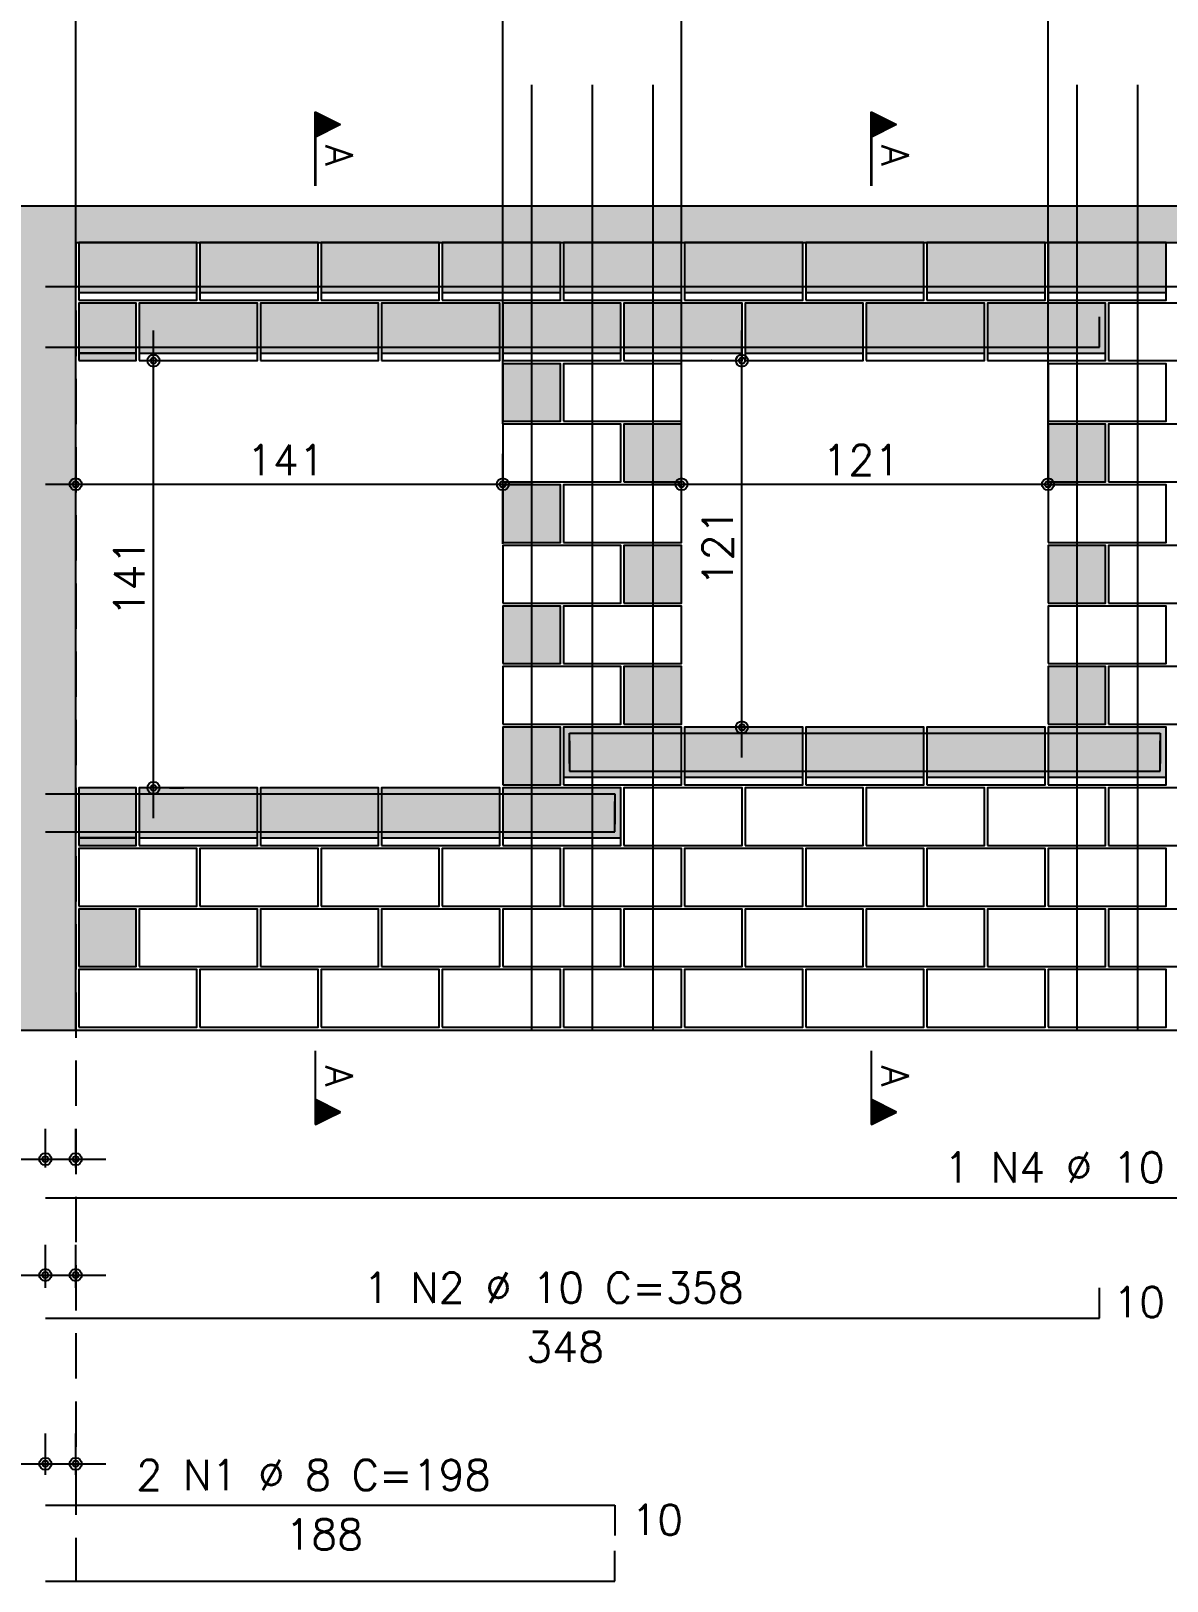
# Model space of a CAD drawing. Extents: x -3 to 120, y -1 to 61.
# Drawn here: x 5.64 to 13.14, y 44.32 to 54.55 of the extents above; entities that cross this region are included whole.
import ezdxf

# ---------------------------------------------------------------- set-up
doc = ezdxf.new("R2010")
doc.units = 0
doc.header["$MEASUREMENT"] = 0
doc.linetypes.add('ESTILO_TQS_0001', pattern=[0.45, 0.3, -0.15])
for name, color, linetype in [('PENA_01', 1, 'CONTINUOUS'), ('PENA_02', 2, 'CONTINUOUS'), ('PENA_03', 3, 'CONTINUOUS'), ('PENA_05', 5, 'CONTINUOUS'), ('PENA_09', 254, 'CONTINUOUS'), ('PENA_11', 252, 'CONTINUOUS'), ('PENA_23', 50, 'CONTINUOUS')]:
    doc.layers.add(name, color=color, linetype=linetype)
doc.styles.get("Standard").update_dxf_attribs({"font": 'ROMANS.SHX'})

msp = doc.modelspace()

# ---------------------------------------------------------------- linework, layer by layer
at = {"layer": 'PENA_01', "linetype": 'Continuous'}
for p, q in [((5.93, 51.962), (5.93, 55.684)), ((8.75, 51.962), (8.75, 55.684)), ((9.93, 51.568), (9.93, 55.699)), ((12.35, 51.568), (12.35, 55.699)), ((5.95, 52.828), (6.73, 52.828)), ((6.75, 52.828), (7.53, 52.828)), ((7.55, 52.828), (8.33, 52.828)), ((8.35, 52.828), (9.13, 52.828)), ((9.15, 52.828), (9.93, 52.828)), ((9.95, 52.828), (10.73, 52.828)), ((10.75, 52.828), (11.53, 52.828)), ((11.55, 52.828), (12.33, 52.828)), ((12.35, 52.828), (13.13, 52.828)), ((6.444, 49.358), (6.444, 52.578)), ((10.329, 49.758), (10.329, 52.578)), ((5.95, 52.428), (6.33, 52.428)), ((6.35, 52.428), (7.13, 52.428)), ((7.15, 52.428), (7.93, 52.428)), ((7.95, 52.428), (8.73, 52.428)), ((8.75, 52.428), (9.53, 52.428)), ((9.55, 52.428), (10.33, 52.428)), ((10.35, 52.428), (11.13, 52.428)), ((11.15, 52.428), (11.93, 52.428)), ((11.95, 52.428), (12.73, 52.428)), ((6.55, 52.378), (6.644, 52.378)), ((10.13, 52.378), (10.129, 52.378)), ((5.93, 51.164), (5.93, 51.762)), ((8.75, 51.168), (8.75, 51.762)), ((9.93, 51.568), (9.93, 51.762)), ((12.35, 51.568), (12.35, 51.762)), ((5.73, 51.562), (8.95, 51.562)), ((9.73, 51.562), (12.55, 51.562)), ((10.14, 49.958), (10.129, 49.958)), ((9.15, 49.628), (9.93, 49.628)), ((9.95, 49.628), (10.73, 49.628)), ((10.75, 49.628), (11.53, 49.628)), ((11.55, 49.628), (12.33, 49.628)), ((12.35, 49.628), (13.13, 49.628)), ((6.55, 49.558), (6.644, 49.558)), ((5.95, 49.228), (6.33, 49.228)), ((6.35, 49.228), (7.13, 49.228)), ((7.15, 49.228), (7.93, 49.228)), ((7.95, 49.228), (8.73, 49.228)), ((8.75, 49.228), (9.53, 49.228)), ((5.73, 47.052), (5.73, 47.307)), ((5.93, 47.052), (5.93, 47.307)), ((5.53, 47.107), (6.13, 47.107)), ((5.73, 46.258), (5.73, 46.542)), ((5.93, 46.258), (5.93, 46.542)), ((5.53, 46.342), (6.13, 46.342)), ((5.73, 45.022), (5.73, 45.296)), ((5.93, 45.022), (5.93, 45.296)), ((5.53, 45.096), (6.13, 45.096))]:
    msp.add_line(p, q, dxfattribs=at)
at = {"layer": 'PENA_01', "linetype": 'ESTILO_TQS_0001'}
msp.add_line((5.93, 53.158), (5.93, 44.322), dxfattribs=at)
at = {"layer": 'PENA_02', "linetype": 'Continuous'}
msp.add_line((5.33, 47.958), (53.63, 47.958), dxfattribs=at)
for points in [[(37.95, 52.378), (44.73, 52.378), (44.73, 53.158), (47.15, 53.158), (47.15, 52.378), (52.13, 52.378), (52.13, 53.158), (53.63, 53.158), (53.63, 53.398), (5.33, 53.398), (5.33, 47.958), (5.93, 47.958), (5.93, 53.158), (37.95, 53.158), (37.95, 52.378)], [(5.95, 52.778), (6.73, 52.778), (6.73, 53.158), (5.95, 53.158), (5.95, 52.778)], [(6.75, 52.778), (7.53, 52.778), (7.53, 53.158), (6.75, 53.158), (6.75, 52.778)], [(7.55, 52.778), (8.33, 52.778), (8.33, 53.158), (7.55, 53.158), (7.55, 52.778)], [(8.35, 52.778), (9.13, 52.778), (9.13, 53.158), (8.35, 53.158), (8.35, 52.778)], [(9.15, 52.778), (9.93, 52.778), (9.93, 53.158), (9.15, 53.158), (9.15, 52.778)], [(9.95, 52.778), (10.73, 52.778), (10.73, 53.158), (9.95, 53.158), (9.95, 52.778)], [(10.75, 52.778), (11.53, 52.778), (11.53, 53.158), (10.75, 53.158), (10.75, 52.778)], [(11.55, 52.778), (12.33, 52.778), (12.33, 53.158), (11.55, 53.158), (11.55, 52.778)], [(12.35, 52.778), (13.13, 52.778), (13.13, 53.158), (12.35, 53.158), (12.35, 52.778)], [(5.95, 52.378), (6.33, 52.378), (6.33, 52.758), (5.95, 52.758), (5.95, 52.378)], [(6.35, 52.378), (7.13, 52.378), (7.13, 52.758), (6.35, 52.758), (6.35, 52.378)], [(7.15, 52.378), (7.93, 52.378), (7.93, 52.758), (7.15, 52.758), (7.15, 52.378)], [(7.95, 52.378), (8.73, 52.378), (8.73, 52.758), (7.95, 52.758), (7.95, 52.378)], [(8.75, 52.378), (9.53, 52.378), (9.53, 52.758), (8.75, 52.758), (8.75, 52.378)], [(9.55, 52.378), (10.33, 52.378), (10.33, 52.758), (9.55, 52.758), (9.55, 52.378)], [(10.35, 52.378), (11.13, 52.378), (11.13, 52.758), (10.35, 52.758), (10.35, 52.378)], [(11.15, 52.378), (11.93, 52.378), (11.93, 52.758), (11.15, 52.758), (11.15, 52.378)], [(11.95, 52.378), (12.73, 52.378), (12.73, 52.758), (11.95, 52.758), (11.95, 52.378)], [(12.75, 52.378), (13.53, 52.378), (13.53, 52.758), (12.75, 52.758), (12.75, 52.378)], [(8.75, 51.978), (9.13, 51.978), (9.13, 52.358), (8.75, 52.358), (8.75, 51.978)], [(9.15, 51.978), (9.93, 51.978), (9.93, 52.358), (9.15, 52.358), (9.15, 51.978)], [(12.35, 51.978), (13.13, 51.978), (13.13, 52.358), (12.35, 52.358), (12.35, 51.978)], [(8.75, 51.578), (9.53, 51.578), (9.53, 51.958), (8.75, 51.958), (8.75, 51.578)], [(9.55, 51.578), (9.93, 51.578), (9.93, 51.958), (9.55, 51.958), (9.55, 51.578)], [(12.35, 51.578), (12.73, 51.578), (12.73, 51.958), (12.35, 51.958), (12.35, 51.578)], [(12.75, 51.578), (13.53, 51.578), (13.53, 51.958), (12.75, 51.958), (12.75, 51.578)], [(8.75, 51.178), (9.13, 51.178), (9.13, 51.558), (8.75, 51.558), (8.75, 51.178)], [(9.15, 51.178), (9.93, 51.178), (9.93, 51.558), (9.15, 51.558), (9.15, 51.178)], [(12.35, 51.178), (13.13, 51.178), (13.13, 51.558), (12.35, 51.558), (12.35, 51.178)], [(8.75, 50.778), (9.53, 50.778), (9.53, 51.158), (8.75, 51.158), (8.75, 50.778)], [(9.55, 50.778), (9.93, 50.778), (9.93, 51.158), (9.55, 51.158), (9.55, 50.778)], [(12.35, 50.778), (12.73, 50.778), (12.73, 51.158), (12.35, 51.158), (12.35, 50.778)], [(12.75, 50.778), (13.53, 50.778), (13.53, 51.158), (12.75, 51.158), (12.75, 50.778)], [(8.75, 50.378), (9.13, 50.378), (9.13, 50.758), (8.75, 50.758), (8.75, 50.378)], [(9.15, 50.378), (9.93, 50.378), (9.93, 50.758), (9.15, 50.758), (9.15, 50.378)], [(12.35, 50.378), (13.13, 50.378), (13.13, 50.758), (12.35, 50.758), (12.35, 50.378)], [(8.75, 49.978), (9.53, 49.978), (9.53, 50.358), (8.75, 50.358), (8.75, 49.978)], [(9.55, 49.978), (9.93, 49.978), (9.93, 50.358), (9.55, 50.358), (9.55, 49.978)], [(12.35, 49.978), (12.73, 49.978), (12.73, 50.358), (12.35, 50.358), (12.35, 49.978)], [(12.75, 49.978), (13.53, 49.978), (13.53, 50.358), (12.75, 50.358), (12.75, 49.978)], [(8.75, 49.578), (9.13, 49.578), (9.13, 49.958), (8.75, 49.958), (8.75, 49.578)], [(9.15, 49.578), (9.93, 49.578), (9.93, 49.958), (9.15, 49.958), (9.15, 49.578)], [(9.95, 49.578), (10.73, 49.578), (10.73, 49.958), (9.95, 49.958), (9.95, 49.578)], [(10.75, 49.578), (11.53, 49.578), (11.53, 49.958), (10.75, 49.958), (10.75, 49.578)], [(11.55, 49.578), (12.33, 49.578), (12.33, 49.958), (11.55, 49.958), (11.55, 49.578)], [(12.35, 49.578), (13.13, 49.578), (13.13, 49.958), (12.35, 49.958), (12.35, 49.578)], [(5.95, 49.178), (6.33, 49.178), (6.33, 49.558), (5.95, 49.558), (5.95, 49.178)], [(6.35, 49.178), (7.13, 49.178), (7.13, 49.558), (6.35, 49.558), (6.35, 49.178)], [(7.15, 49.178), (7.93, 49.178), (7.93, 49.558), (7.15, 49.558), (7.15, 49.178)], [(7.95, 49.178), (8.73, 49.178), (8.73, 49.558), (7.95, 49.558), (7.95, 49.178)], [(8.75, 49.178), (9.53, 49.178), (9.53, 49.558), (8.75, 49.558), (8.75, 49.178)], [(9.55, 49.178), (10.33, 49.178), (10.33, 49.558), (9.55, 49.558), (9.55, 49.178)], [(10.35, 49.178), (11.13, 49.178), (11.13, 49.558), (10.35, 49.558), (10.35, 49.178)], [(11.15, 49.178), (11.93, 49.178), (11.93, 49.558), (11.15, 49.558), (11.15, 49.178)], [(11.95, 49.178), (12.73, 49.178), (12.73, 49.558), (11.95, 49.558), (11.95, 49.178)], [(12.75, 49.178), (13.53, 49.178), (13.53, 49.558), (12.75, 49.558), (12.75, 49.178)], [(5.95, 48.778), (6.73, 48.778), (6.73, 49.158), (5.95, 49.158), (5.95, 48.778)], [(6.75, 48.778), (7.53, 48.778), (7.53, 49.158), (6.75, 49.158), (6.75, 48.778)], [(7.55, 48.778), (8.33, 48.778), (8.33, 49.158), (7.55, 49.158), (7.55, 48.778)], [(8.35, 48.778), (9.13, 48.778), (9.13, 49.158), (8.35, 49.158), (8.35, 48.778)], [(9.15, 48.778), (9.93, 48.778), (9.93, 49.158), (9.15, 49.158), (9.15, 48.778)], [(9.95, 48.778), (10.73, 48.778), (10.73, 49.158), (9.95, 49.158), (9.95, 48.778)], [(10.75, 48.778), (11.53, 48.778), (11.53, 49.158), (10.75, 49.158), (10.75, 48.778)], [(11.55, 48.778), (12.33, 48.778), (12.33, 49.158), (11.55, 49.158), (11.55, 48.778)], [(12.35, 48.778), (13.13, 48.778), (13.13, 49.158), (12.35, 49.158), (12.35, 48.778)], [(5.95, 48.378), (6.33, 48.378), (6.33, 48.758), (5.95, 48.758), (5.95, 48.378)], [(6.35, 48.378), (7.13, 48.378), (7.13, 48.758), (6.35, 48.758), (6.35, 48.378)], [(7.15, 48.378), (7.93, 48.378), (7.93, 48.758), (7.15, 48.758), (7.15, 48.378)], [(7.95, 48.378), (8.73, 48.378), (8.73, 48.758), (7.95, 48.758), (7.95, 48.378)], [(8.75, 48.378), (9.53, 48.378), (9.53, 48.758), (8.75, 48.758), (8.75, 48.378)], [(9.55, 48.378), (10.33, 48.378), (10.33, 48.758), (9.55, 48.758), (9.55, 48.378)], [(10.35, 48.378), (11.13, 48.378), (11.13, 48.758), (10.35, 48.758), (10.35, 48.378)], [(11.15, 48.378), (11.93, 48.378), (11.93, 48.758), (11.15, 48.758), (11.15, 48.378)], [(11.95, 48.378), (12.73, 48.378), (12.73, 48.758), (11.95, 48.758), (11.95, 48.378)], [(12.75, 48.378), (13.53, 48.378), (13.53, 48.758), (12.75, 48.758), (12.75, 48.378)], [(5.95, 47.978), (6.73, 47.978), (6.73, 48.358), (5.95, 48.358), (5.95, 47.978)], [(6.75, 47.978), (7.53, 47.978), (7.53, 48.358), (6.75, 48.358), (6.75, 47.978)], [(7.55, 47.978), (8.33, 47.978), (8.33, 48.358), (7.55, 48.358), (7.55, 47.978)], [(8.35, 47.978), (9.13, 47.978), (9.13, 48.358), (8.35, 48.358), (8.35, 47.978)], [(9.15, 47.978), (9.93, 47.978), (9.93, 48.358), (9.15, 48.358), (9.15, 47.978)], [(9.95, 47.978), (10.73, 47.978), (10.73, 48.358), (9.95, 48.358), (9.95, 47.978)], [(10.75, 47.978), (11.53, 47.978), (11.53, 48.358), (10.75, 48.358), (10.75, 47.978)], [(11.55, 47.978), (12.33, 47.978), (12.33, 48.358), (11.55, 48.358), (11.55, 47.978)], [(12.35, 47.978), (13.13, 47.978), (13.13, 48.358), (12.35, 48.358), (12.35, 47.978)]]:
    msp.add_lwpolyline(points, dxfattribs=at)
for centre, radius in [((6.444, 52.378), 0.04), ((6.444, 52.378), 0.02), ((10.329, 52.378), 0.04), ((10.329, 52.378), 0.02), ((5.93, 51.562), 0.04), ((5.93, 51.562), 0.02), ((8.75, 51.562), 0.04), ((8.75, 51.562), 0.02), ((9.93, 51.562), 0.04), ((9.93, 51.562), 0.02), ((12.35, 51.562), 0.04), ((12.35, 51.562), 0.02), ((10.329, 49.958), 0.04), ((10.329, 49.958), 0.02), ((6.444, 49.558), 0.04), ((6.444, 49.558), 0.02), ((5.73, 47.107), 0.04), ((5.73, 47.107), 0.02), ((5.93, 47.107), 0.04), ((5.93, 47.107), 0.02), ((5.73, 46.342), 0.04), ((5.73, 46.342), 0.02), ((5.93, 46.342), 0.04), ((5.93, 46.342), 0.02), ((5.73, 45.096), 0.04), ((5.93, 45.096), 0.04), ((5.73, 45.096), 0.02), ((5.93, 45.096), 0.02)]:
    msp.add_circle(centre, radius, dxfattribs=at)
at = {"layer": 'PENA_03', "linetype": 'Continuous'}
for p, q in [((7.512, 53.533), (7.512, 54.02)), ((7.512, 54.02), (7.678, 53.937)), ((7.513, 54.018), (7.513, 53.855)), ((7.513, 54.018), (7.677, 53.937)), ((7.677, 53.937), (7.513, 53.855)), ((7.678, 53.937), (7.513, 53.854)), ((7.525, 54.013), (7.525, 53.86)), ((7.538, 54.007), (7.538, 53.866)), ((7.551, 54), (7.551, 53.873)), ((7.563, 53.994), (7.563, 53.879)), ((7.576, 53.988), (7.576, 53.886)), ((7.589, 53.981), (7.589, 53.892)), ((7.602, 53.975), (7.602, 53.898)), ((7.614, 53.969), (7.614, 53.905)), ((7.627, 53.962), (7.627, 53.911)), ((7.64, 53.956), (7.64, 53.917)), ((7.653, 53.949), (7.653, 53.924)), ((7.666, 53.943), (7.666, 53.93)), ((11.183, 53.533), (11.183, 54.02)), ((11.183, 54.02), (11.349, 53.937)), ((11.184, 54.018), (11.184, 53.855)), ((11.184, 54.018), (11.347, 53.937)), ((11.347, 53.937), (11.184, 53.855)), ((11.349, 53.937), (11.184, 53.854)), ((11.196, 54.013), (11.196, 53.86)), ((11.208, 54.007), (11.208, 53.866)), ((11.221, 54), (11.221, 53.873)), ((11.234, 53.994), (11.234, 53.879)), ((11.247, 53.988), (11.247, 53.886)), ((11.26, 53.981), (11.26, 53.892)), ((11.272, 53.975), (11.272, 53.898)), ((11.285, 53.969), (11.285, 53.905)), ((11.298, 53.962), (11.298, 53.911)), ((11.311, 53.956), (11.311, 53.917)), ((11.323, 53.949), (11.323, 53.924)), ((11.336, 53.943), (11.336, 53.93)), ((7.513, 53.854), (7.513, 53.533)), ((11.184, 53.854), (11.184, 53.533)), ((6.35, 52.378), (6.35, 52.378)), ((10.33, 52.378), (10.33, 52.378)), ((5.93, 51.762), (5.93, 51.762)), ((8.75, 51.762), (8.75, 51.762)), ((9.93, 51.368), (9.93, 51.368)), ((9.93, 51.368), (9.93, 51.368)), ((12.35, 51.368), (12.35, 51.368)), ((12.35, 51.368), (12.35, 51.368)), ((5.93, 50.964), (5.93, 50.964)), ((8.75, 50.968), (8.75, 50.968)), ((10.34, 49.958), (10.34, 49.958)), ((6.35, 49.558), (6.35, 49.558)), ((7.512, 47.821), (7.512, 47.335)), ((7.513, 47.5), (7.513, 47.821)), ((11.183, 47.821), (11.183, 47.335)), ((11.184, 47.5), (11.184, 47.821)), ((7.678, 47.418), (7.513, 47.5)), ((7.513, 47.336), (7.513, 47.499)), ((7.677, 47.418), (7.513, 47.499)), ((7.525, 47.341), (7.525, 47.494)), ((7.538, 47.347), (7.538, 47.488)), ((7.551, 47.354), (7.551, 47.481)), ((11.349, 47.418), (11.184, 47.5)), ((11.184, 47.336), (11.184, 47.499)), ((11.347, 47.418), (11.184, 47.499)), ((11.196, 47.341), (11.196, 47.494)), ((11.208, 47.347), (11.208, 47.488)), ((11.221, 47.354), (11.221, 47.481)), ((7.512, 47.335), (7.678, 47.418)), ((7.513, 47.336), (7.677, 47.418)), ((7.563, 47.36), (7.563, 47.475)), ((7.576, 47.367), (7.576, 47.469)), ((7.589, 47.373), (7.589, 47.462)), ((7.602, 47.379), (7.602, 47.456)), ((7.614, 47.386), (7.614, 47.45)), ((7.627, 47.392), (7.627, 47.443)), ((7.64, 47.398), (7.64, 47.437)), ((7.653, 47.405), (7.653, 47.43)), ((7.666, 47.411), (7.666, 47.424)), ((11.183, 47.335), (11.349, 47.418)), ((11.184, 47.336), (11.347, 47.418)), ((11.234, 47.36), (11.234, 47.475)), ((11.247, 47.367), (11.247, 47.469)), ((11.26, 47.373), (11.26, 47.462)), ((11.272, 47.379), (11.272, 47.456)), ((11.285, 47.386), (11.285, 47.45)), ((11.298, 47.392), (11.298, 47.443)), ((11.311, 47.398), (11.311, 47.437)), ((11.323, 47.405), (11.323, 47.43)), ((11.336, 47.411), (11.336, 47.424)), ((5.73, 46.852), (5.73, 46.852)), ((5.93, 46.852), (5.93, 46.852)), ((5.73, 46.058), (5.73, 46.058)), ((5.93, 46.058), (5.93, 46.058)), ((5.73, 44.822), (5.73, 44.822)), ((5.93, 44.822), (5.93, 44.822))]:
    msp.add_line(p, q, dxfattribs=at)
at = {"layer": 'PENA_05', "linetype": 'Continuous'}
for p, q in [((5.73, 52.868), (20.596, 52.868)), ((12.69, 52.468), (12.69, 52.668)), ((5.73, 52.468), (12.69, 52.468)), ((9.19, 49.718), (9.19, 49.918)), ((9.19, 49.918), (13.09, 49.918)), ((9.19, 49.868), (9.19, 49.668)), ((13.09, 49.918), (13.09, 49.718)), ((13.09, 49.668), (13.09, 49.868)), ((9.19, 49.668), (13.09, 49.668)), ((5.73, 49.518), (9.49, 49.518)), ((9.49, 49.518), (9.49, 49.318)), ((9.49, 49.268), (9.49, 49.468)), ((5.73, 49.268), (9.49, 49.268)), ((5.73, 46.852), (20.596, 46.852)), ((12.69, 46.058), (12.69, 46.258)), ((5.73, 46.058), (12.69, 46.058)), ((5.73, 44.822), (9.49, 44.822)), ((9.49, 44.822), (9.49, 44.622)), ((9.49, 44.322), (9.49, 44.522)), ((5.73, 44.322), (9.49, 44.322))]:
    msp.add_line(p, q, dxfattribs=at)
for points in [[(8.94, 54.198), (8.94, 47.958)], [(9.34, 54.198), (9.34, 47.958)], [(9.74, 54.198), (9.74, 47.958)], [(12.54, 54.198), (12.54, 47.958)], [(12.94, 54.198), (12.94, 47.958)]]:
    msp.add_lwpolyline(points, dxfattribs=at)
at = {"layer": 'PENA_09', "linetype": 'Continuous'}
for points in [[(5.95, 52.828), (6.73, 52.828), (6.73, 53.158), (5.95, 53.158), (5.95, 52.828)], [(6.75, 52.828), (7.53, 52.828), (7.53, 53.158), (6.75, 53.158), (6.75, 52.828)], [(7.55, 52.828), (8.33, 52.828), (8.33, 53.158), (7.55, 53.158), (7.55, 52.828)], [(8.35, 52.828), (9.13, 52.828), (9.13, 53.158), (8.35, 53.158), (8.35, 52.828)], [(9.15, 52.828), (9.93, 52.828), (9.93, 53.158), (9.15, 53.158), (9.15, 52.828)], [(9.95, 52.828), (10.73, 52.828), (10.73, 53.158), (9.95, 53.158), (9.95, 52.828)], [(10.75, 52.828), (11.53, 52.828), (11.53, 53.158), (10.75, 53.158), (10.75, 52.828)], [(11.55, 52.828), (12.33, 52.828), (12.33, 53.158), (11.55, 53.158), (11.55, 52.828)], [(12.35, 52.828), (13.13, 52.828), (13.13, 53.158), (12.35, 53.158), (12.35, 52.828)], [(5.95, 52.428), (6.33, 52.428), (6.33, 52.758), (5.95, 52.758), (5.95, 52.428)], [(6.35, 52.428), (7.13, 52.428), (7.13, 52.758), (6.35, 52.758), (6.35, 52.428)], [(7.15, 52.428), (7.93, 52.428), (7.93, 52.758), (7.15, 52.758), (7.15, 52.428)], [(7.95, 52.428), (8.73, 52.428), (8.73, 52.758), (7.95, 52.758), (7.95, 52.428)], [(8.75, 52.428), (9.53, 52.428), (9.53, 52.758), (8.75, 52.758), (8.75, 52.428)], [(9.55, 52.428), (10.33, 52.428), (10.33, 52.758), (9.55, 52.758), (9.55, 52.428)], [(10.35, 52.428), (11.13, 52.428), (11.13, 52.758), (10.35, 52.758), (10.35, 52.428)], [(11.15, 52.428), (11.93, 52.428), (11.93, 52.758), (11.15, 52.758), (11.15, 52.428)], [(11.95, 52.428), (12.73, 52.428), (12.73, 52.758), (11.95, 52.758), (11.95, 52.428)], [(9.15, 49.628), (9.93, 49.628), (9.93, 49.958), (9.15, 49.958), (9.15, 49.628)], [(9.95, 49.628), (10.73, 49.628), (10.73, 49.958), (9.95, 49.958), (9.95, 49.628)], [(10.75, 49.628), (11.53, 49.628), (11.53, 49.958), (10.75, 49.958), (10.75, 49.628)], [(11.55, 49.628), (12.33, 49.628), (12.33, 49.958), (11.55, 49.958), (11.55, 49.628)], [(12.35, 49.628), (13.13, 49.628), (13.13, 49.958), (12.35, 49.958), (12.35, 49.628)], [(5.95, 49.228), (6.33, 49.228), (6.33, 49.558), (5.95, 49.558), (5.95, 49.228)], [(6.35, 49.228), (7.13, 49.228), (7.13, 49.558), (6.35, 49.558), (6.35, 49.228)], [(7.15, 49.228), (7.93, 49.228), (7.93, 49.558), (7.15, 49.558), (7.15, 49.228)], [(7.95, 49.228), (8.73, 49.228), (8.73, 49.558), (7.95, 49.558), (7.95, 49.228)], [(8.75, 49.228), (9.53, 49.228), (9.53, 49.558), (8.75, 49.558), (8.75, 49.228)]]:
    msp.add_lwpolyline(points, dxfattribs=at)
for points in [[(5.95, 52.828), (6.73, 52.828), (6.73, 53.158)], [(5.95, 52.828), (6.73, 53.158), (5.95, 53.158)], [(5.95, 52.828), (5.95, 53.158), (5.95, 52.828)], [(6.75, 52.828), (7.53, 52.828), (7.53, 53.158)], [(6.75, 52.828), (7.53, 53.158), (6.75, 53.158)], [(6.75, 52.828), (6.75, 53.158), (6.75, 52.828)], [(7.55, 52.828), (8.33, 52.828), (8.33, 53.158)], [(7.55, 52.828), (8.33, 53.158), (7.55, 53.158)], [(7.55, 52.828), (7.55, 53.158), (7.55, 52.828)], [(8.35, 52.828), (9.13, 52.828), (9.13, 53.158)], [(8.35, 52.828), (9.13, 53.158), (8.35, 53.158)], [(8.35, 52.828), (8.35, 53.158), (8.35, 52.828)], [(9.15, 52.828), (9.93, 52.828), (9.93, 53.158)], [(9.15, 52.828), (9.93, 53.158), (9.15, 53.158)], [(9.15, 52.828), (9.15, 53.158), (9.15, 52.828)], [(9.95, 52.828), (10.73, 52.828), (10.73, 53.158)], [(9.95, 52.828), (10.73, 53.158), (9.95, 53.158)], [(9.95, 52.828), (9.95, 53.158), (9.95, 52.828)], [(10.75, 52.828), (11.53, 52.828), (11.53, 53.158)], [(10.75, 52.828), (11.53, 53.158), (10.75, 53.158)], [(10.75, 52.828), (10.75, 53.158), (10.75, 52.828)], [(11.55, 52.828), (12.33, 52.828), (12.33, 53.158)], [(11.55, 52.828), (12.33, 53.158), (11.55, 53.158)], [(11.55, 52.828), (11.55, 53.158), (11.55, 52.828)], [(12.35, 52.828), (13.13, 52.828), (13.13, 53.158)], [(12.35, 52.828), (13.13, 53.158), (12.35, 53.158)], [(12.35, 52.828), (12.35, 53.158), (12.35, 52.828)], [(5.95, 52.428), (6.33, 52.428), (6.33, 52.758)], [(5.95, 52.428), (6.33, 52.758), (5.95, 52.758)], [(5.95, 52.428), (5.95, 52.758), (5.95, 52.428)], [(6.35, 52.428), (7.13, 52.428), (7.13, 52.758)], [(6.35, 52.428), (7.13, 52.758), (6.35, 52.758)], [(6.35, 52.428), (6.35, 52.758), (6.35, 52.428)], [(7.15, 52.428), (7.93, 52.428), (7.93, 52.758)], [(7.15, 52.428), (7.93, 52.758), (7.15, 52.758)], [(7.15, 52.428), (7.15, 52.758), (7.15, 52.428)], [(7.95, 52.428), (8.73, 52.428), (8.73, 52.758)], [(7.95, 52.428), (8.73, 52.758), (7.95, 52.758)], [(7.95, 52.428), (7.95, 52.758), (7.95, 52.428)], [(8.75, 52.428), (9.53, 52.428), (9.53, 52.758)], [(8.75, 52.428), (9.53, 52.758), (8.75, 52.758)], [(8.75, 52.428), (8.75, 52.758), (8.75, 52.428)], [(9.55, 52.428), (10.33, 52.428), (10.33, 52.758)], [(9.55, 52.428), (10.33, 52.758), (9.55, 52.758)], [(9.55, 52.428), (9.55, 52.758), (9.55, 52.428)], [(10.35, 52.428), (11.13, 52.428), (11.13, 52.758)], [(10.35, 52.428), (11.13, 52.758), (10.35, 52.758)], [(10.35, 52.428), (10.35, 52.758), (10.35, 52.428)], [(11.15, 52.428), (11.93, 52.428), (11.93, 52.758)], [(11.15, 52.428), (11.93, 52.758), (11.15, 52.758)], [(11.15, 52.428), (11.15, 52.758), (11.15, 52.428)], [(11.95, 52.428), (12.73, 52.428), (12.73, 52.758)], [(11.95, 52.428), (12.73, 52.758), (11.95, 52.758)], [(11.95, 52.428), (11.95, 52.758), (11.95, 52.428)], [(9.15, 49.628), (9.93, 49.628), (9.93, 49.958)], [(9.15, 49.628), (9.93, 49.958), (9.15, 49.958)], [(9.15, 49.628), (9.15, 49.958), (9.15, 49.628)], [(9.95, 49.628), (10.73, 49.628), (10.73, 49.958)], [(9.95, 49.628), (10.73, 49.958), (9.95, 49.958)], [(9.95, 49.628), (9.95, 49.958), (9.95, 49.628)], [(10.75, 49.628), (11.53, 49.628), (11.53, 49.958)], [(10.75, 49.628), (11.53, 49.958), (10.75, 49.958)], [(10.75, 49.628), (10.75, 49.958), (10.75, 49.628)], [(11.55, 49.628), (12.33, 49.628), (12.33, 49.958)], [(11.55, 49.628), (12.33, 49.958), (11.55, 49.958)], [(11.55, 49.628), (11.55, 49.958), (11.55, 49.628)], [(12.35, 49.628), (13.13, 49.628), (13.13, 49.958)], [(12.35, 49.628), (13.13, 49.958), (12.35, 49.958)], [(12.35, 49.628), (12.35, 49.958), (12.35, 49.628)], [(5.95, 49.228), (6.33, 49.228), (6.33, 49.558)], [(5.95, 49.228), (6.33, 49.558), (5.95, 49.558)], [(5.95, 49.228), (5.95, 49.558), (5.95, 49.228)], [(6.35, 49.228), (7.13, 49.228), (7.13, 49.558)], [(6.35, 49.228), (7.13, 49.558), (6.35, 49.558)], [(6.35, 49.228), (6.35, 49.558), (6.35, 49.228)], [(7.15, 49.228), (7.93, 49.228), (7.93, 49.558)], [(7.15, 49.228), (7.93, 49.558), (7.15, 49.558)], [(7.15, 49.228), (7.15, 49.558), (7.15, 49.228)], [(7.95, 49.228), (8.73, 49.228), (8.73, 49.558)], [(7.95, 49.228), (8.73, 49.558), (7.95, 49.558)], [(7.95, 49.228), (7.95, 49.558), (7.95, 49.228)], [(8.75, 49.228), (9.53, 49.228), (9.53, 49.558)], [(8.75, 49.228), (9.53, 49.558), (8.75, 49.558)], [(8.75, 49.228), (8.75, 49.558), (8.75, 49.228)]]:
    msp.add_solid(points, dxfattribs=at)
at = {"layer": 'PENA_11', "linetype": 'Continuous'}
for points in [[(53.63, 53.398), (5.33, 53.398), (5.93, 53.158)], [(5.33, 53.398), (5.33, 47.958), (5.93, 47.958)], [(5.33, 53.398), (5.93, 47.958), (5.93, 53.158)], [(53.63, 53.398), (5.93, 53.158), (37.95, 53.158)]]:
    msp.add_solid(points, dxfattribs=at)
at = {"layer": 'PENA_23', "linetype": 'Continuous'}
for points in [[(5.95, 52.378), (6.33, 52.378), (6.33, 52.428), (5.95, 52.428), (5.95, 52.378)], [(8.75, 51.978), (9.13, 51.978), (9.13, 52.358), (8.75, 52.358), (8.75, 51.978)], [(9.55, 51.578), (9.93, 51.578), (9.93, 51.958), (9.55, 51.958), (9.55, 51.578)], [(12.35, 51.578), (12.73, 51.578), (12.73, 51.958), (12.35, 51.958), (12.35, 51.578)], [(8.75, 51.178), (9.13, 51.178), (9.13, 51.558), (8.75, 51.558), (8.75, 51.178)], [(9.55, 50.778), (9.93, 50.778), (9.93, 51.158), (9.55, 51.158), (9.55, 50.778)], [(12.35, 50.778), (12.73, 50.778), (12.73, 51.158), (12.35, 51.158), (12.35, 50.778)], [(8.75, 50.378), (9.13, 50.378), (9.13, 50.758), (8.75, 50.758), (8.75, 50.378)], [(9.55, 49.978), (9.93, 49.978), (9.93, 50.358), (9.55, 50.358), (9.55, 49.978)], [(12.35, 49.978), (12.73, 49.978), (12.73, 50.358), (12.35, 50.358), (12.35, 49.978)], [(8.75, 49.578), (9.13, 49.578), (9.13, 49.958), (8.75, 49.958), (8.75, 49.578)], [(5.95, 49.178), (6.33, 49.178), (6.33, 49.228), (5.95, 49.228), (5.95, 49.178)], [(5.95, 48.378), (6.33, 48.378), (6.33, 48.758), (5.95, 48.758), (5.95, 48.378)]]:
    msp.add_lwpolyline(points, dxfattribs=at)
for points in [[(5.95, 52.378), (6.33, 52.378), (6.33, 52.428)], [(5.95, 52.378), (6.33, 52.428), (5.95, 52.428)], [(5.95, 52.378), (5.95, 52.428), (5.95, 52.378)], [(8.75, 51.978), (9.13, 51.978), (9.13, 52.358)], [(8.75, 51.978), (9.13, 52.358), (8.75, 52.358)], [(8.75, 51.978), (8.75, 52.358), (8.75, 51.978)], [(9.55, 51.578), (9.93, 51.578), (9.93, 51.958)], [(9.55, 51.578), (9.93, 51.958), (9.55, 51.958)], [(9.55, 51.578), (9.55, 51.958), (9.55, 51.578)], [(12.35, 51.578), (12.73, 51.578), (12.73, 51.958)], [(12.35, 51.578), (12.73, 51.958), (12.35, 51.958)], [(12.35, 51.578), (12.35, 51.958), (12.35, 51.578)], [(8.75, 51.178), (9.13, 51.178), (9.13, 51.558)], [(8.75, 51.178), (9.13, 51.558), (8.75, 51.558)], [(8.75, 51.178), (8.75, 51.558), (8.75, 51.178)], [(9.55, 50.778), (9.93, 50.778), (9.93, 51.158)], [(9.55, 50.778), (9.93, 51.158), (9.55, 51.158)], [(9.55, 50.778), (9.55, 51.158), (9.55, 50.778)], [(12.35, 50.778), (12.73, 50.778), (12.73, 51.158)], [(12.35, 50.778), (12.73, 51.158), (12.35, 51.158)], [(12.35, 50.778), (12.35, 51.158), (12.35, 50.778)], [(8.75, 50.378), (9.13, 50.378), (9.13, 50.758)], [(8.75, 50.378), (9.13, 50.758), (8.75, 50.758)], [(8.75, 50.378), (8.75, 50.758), (8.75, 50.378)], [(9.55, 49.978), (9.93, 49.978), (9.93, 50.358)], [(9.55, 49.978), (9.93, 50.358), (9.55, 50.358)], [(9.55, 49.978), (9.55, 50.358), (9.55, 49.978)], [(12.35, 49.978), (12.73, 49.978), (12.73, 50.358)], [(12.35, 49.978), (12.73, 50.358), (12.35, 50.358)], [(12.35, 49.978), (12.35, 50.358), (12.35, 49.978)], [(8.75, 49.578), (9.13, 49.578), (9.13, 49.958)], [(8.75, 49.578), (9.13, 49.958), (8.75, 49.958)], [(8.75, 49.578), (8.75, 49.958), (8.75, 49.578)], [(5.95, 49.178), (6.33, 49.178), (6.33, 49.228)], [(5.95, 49.178), (6.33, 49.228), (5.95, 49.228)], [(5.95, 49.178), (5.95, 49.228), (5.95, 49.178)], [(5.95, 48.378), (6.33, 48.378), (6.33, 48.758)], [(5.95, 48.378), (6.33, 48.758), (5.95, 48.758)], [(5.95, 48.378), (5.95, 48.758), (5.95, 48.378)]]:
    msp.add_solid(points, dxfattribs=at)

# ---------------------------------------------------------------- texts
at = {"layer": 'PENA_03', "linetype": 'Continuous'}
for s, height, rotation, p in [('A', 0.18, 270, (7.579, 53.801)), ('A', 0.18, 270, (11.25, 53.801)), ('121', 0.2, 90, (10.269, 50.888)), ('141', 0.2, 90, (6.384, 50.688)), ('A', 0.18, 270, (7.579, 47.724)), ('A', 0.18, 270, (11.25, 47.724))]:
    msp.add_text(s, height=height, rotation=rotation, dxfattribs=at).set_placement(p)
for s, p in [('141', (7.06, 51.622)), ('121', (10.86, 51.622)), ('1 N4 %%c 10 C=743', (11.663, 46.952)), ('1 N2 %%c 10 C=358', (7.83, 46.158)), ('10', (12.78, 46.063)), ('348', (8.905, 45.768)), ('2 N1 %%c 8 C=198', (6.33, 44.922)), ('10', (9.598, 44.626)), ('188', (7.314, 44.53))]:
    msp.add_text(s, height=0.2, dxfattribs=at).set_placement(p)

doc.saveas('drawing.dxf')
